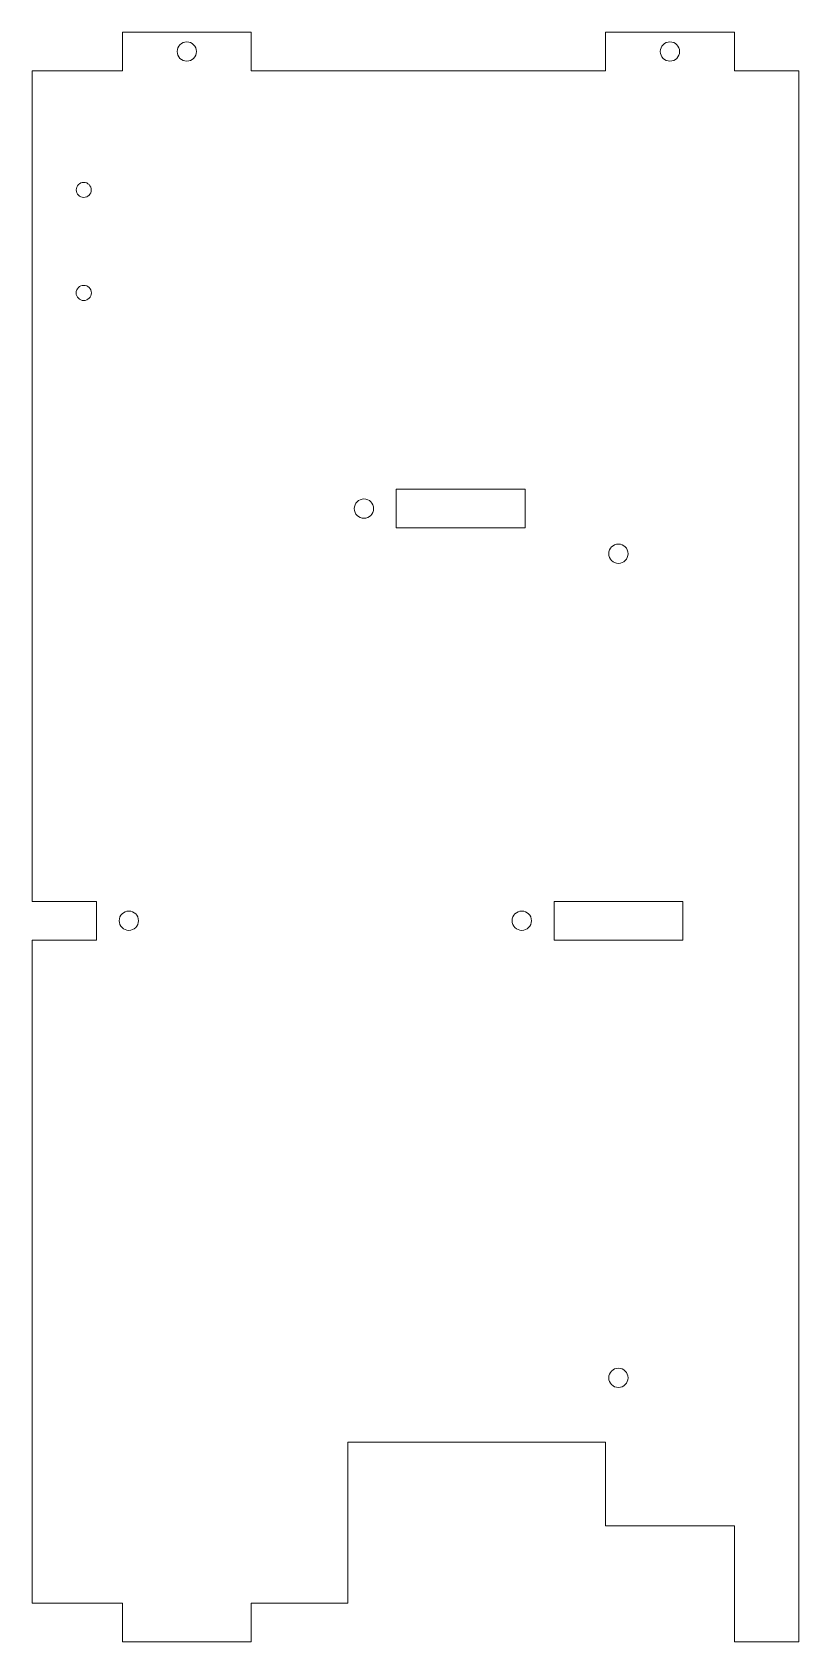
# Model space of a CAD drawing. Header units: millimetres. Extents: x 0 to 119, y -125 to 125.
import ezdxf

# ---------------------------------------------------------------- set-up
doc = ezdxf.new("R2010")
doc.units = ezdxf.units.MM

msp = doc.modelspace()

# ---------------------------------------------------------------- linework, layer by layer
at = {"color": 7, "linetype": 'Continuous', "lineweight": 15}
for p, q in [((14, 119), (14, 125)), ((14, 125), (34, 125)), ((34, 125), (34, 119)), ((89, 119), (89, 125)), ((89, 125), (109, 125)), ((109, 125), (109, 119)), ((0, -10), (0, 119)), ((0, 119), (14, 119)), ((34, 119), (89, 119)), ((109, 119), (119, 119)), ((119, 119), (119, -125)), ((56.5, 54), (76.5, 54)), ((56.5, 48), (56.5, 54)), ((76.5, 54), (76.5, 48)), ((76.5, 48), (56.5, 48)), ((0, -10), (10, -10)), ((10, -10), (10, -16)), ((81, -10), (101, -10)), ((81, -16), (81, -10)), ((101, -10), (101, -16)), ((0, -119), (0, -16)), ((10, -16), (0, -16)), ((101, -16), (81, -16)), ((49, -94), (89, -94)), ((49, -119), (49, -94)), ((89, -94), (89, -107)), ((89, -107), (109, -107)), ((109, -125), (109, -107)), ((14, -119), (0, -119)), ((14, -125), (14, -119)), ((49, -119), (34, -119)), ((34, -119), (34, -125)), ((34, -125), (14, -125)), ((119, -125), (109, -125))]:
    msp.add_line(p, q, dxfattribs=at)
for centre, radius in [((24, 122), 1.5), ((99, 122), 1.5), ((8, 100.5), 1.17), ((8, 84.5), 1.18), ((51.5, 51), 1.5), ((91, 44), 1.5), ((15, -13), 1.5), ((76, -13), 1.5), ((91, -84), 1.5)]:
    msp.add_circle(centre, radius, dxfattribs=at)

doc.saveas('drawing.dxf')
